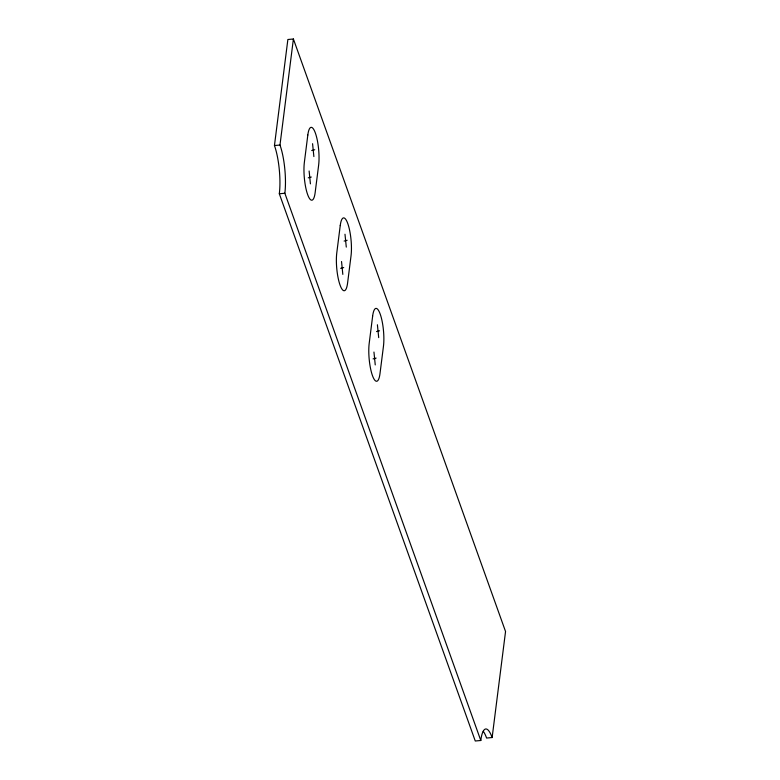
<?xml version="1.0" encoding="UTF-8"?>
<svg xmlns="http://www.w3.org/2000/svg" width="780" height="780" viewBox="0 0 780 780"><rect width="100%" height="100%" fill="white"/><g stroke="black" fill="none" stroke-linecap="round" stroke-linejoin="round"><path stroke-width="1.17" d="M274.453 145.538L287.869 39.507L293.397 39L505.547 631.508L492.131 737.539A34.3 8.18 84.8 0 0 480.792 740.493L475.264 741L279.318 193.762A34.3 8.18 84.8 0 0 274.453 145.538L279.981 145.031L293.397 39M311.707 150.53L314.74 149.74M308.256 177.82L311.288 177.041M344.126 241.059L347.149 240.269M340.675 268.349L343.697 267.56M376.535 331.588L379.567 330.798M373.084 358.878L376.106 358.088M279.318 193.762L284.846 193.255L480.792 740.493M492.131 737.539L486.603 738.046A34.3 8.18 84.8 0 0 483.259 731.328M377.403 324.763L378.7 337.623M373.952 352.053L375.248 364.913M344.984 234.234L346.291 247.094M341.533 261.524L342.829 274.385M312.575 143.705L313.872 156.566M309.124 171.005L310.421 183.856M279.981 145.031A34.3 8.18 84.8 0 1 284.846 193.255M307.817 135.047L304.366 162.338A22.864 5.45 84.8 0 0 307.613 194.493A22.864 5.45 84.8 0 0 315.169 192.514L318.63 165.224A22.864 5.45 84.8 0 0 315.383 133.078A22.864 5.45 84.8 0 0 307.817 135.047M340.236 225.576L336.784 252.866A22.864 5.45 84.8 0 0 340.031 285.022A22.864 5.45 84.8 0 0 347.587 283.043L351.039 255.752A22.864 5.45 84.8 0 0 347.792 223.597A22.864 5.45 84.8 0 0 340.236 225.576M372.645 316.105L369.194 343.395A22.864 5.45 84.8 0 0 372.44 375.55A22.864 5.45 84.8 0 0 379.997 373.571L383.458 346.281A22.864 5.45 84.8 0 0 380.211 314.125A22.864 5.45 84.8 0 0 372.645 316.105"/></g></svg>
